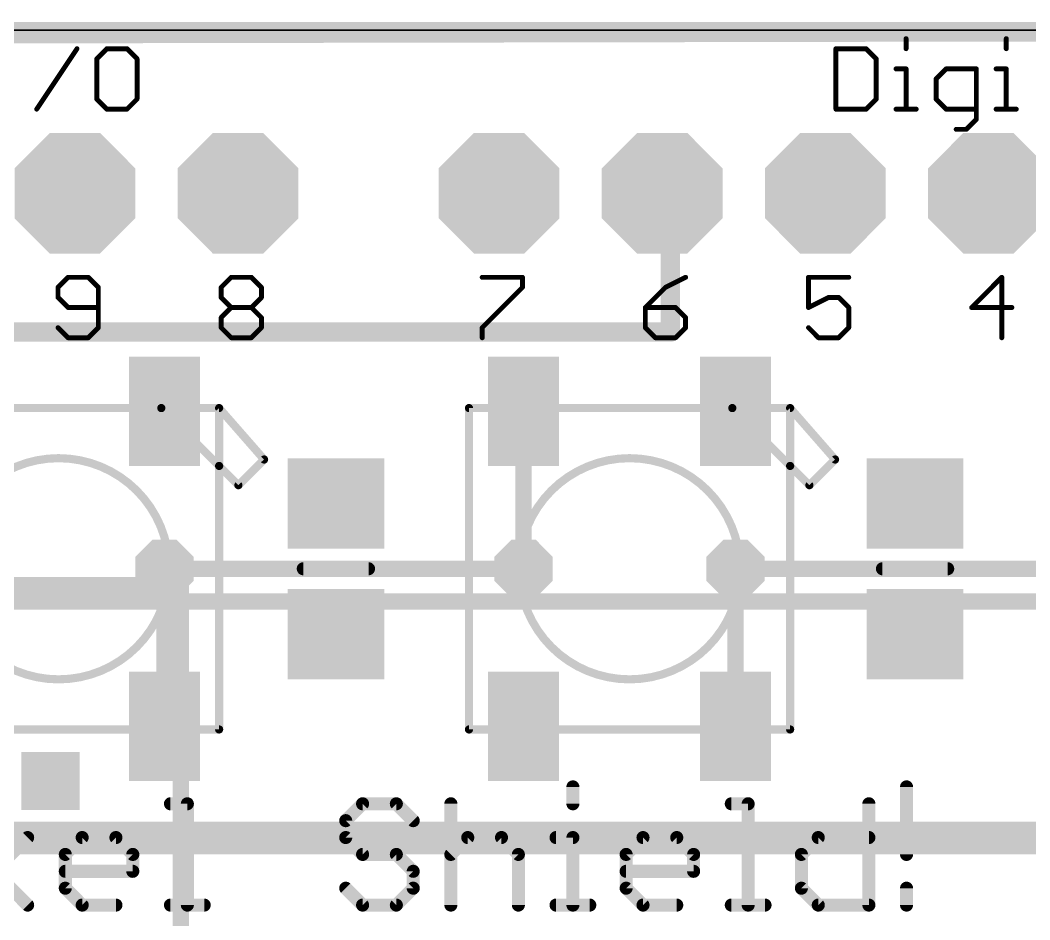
# Model space of a CAD drawing. Extents: x -0.4 to 69.2, y -1 to 53.5.
# Drawn here: x 38.26 to 53.98, y 39.5 to 53.49 of the extents above; entities that cross this region are included whole.
import ezdxf

# ---------------------------------------------------------------- set-up
doc = ezdxf.new("R2010")
doc.units = 0
for name, color, linetype in [('1', 12, 'CONTINUOUS'), ('16', 132, 'CONTINUOUS'), ('17', 110, 'CONTINUOUS'), ('18', 110, 'CONTINUOUS'), ('20', 53, 'CONTINUOUS'), ('21', 40, 'CONTINUOUS'), ('22', 6, 'CONTINUOUS'), ('29', 253, 'CONTINUOUS')]:
    doc.layers.add(name, color=color, linetype=linetype)

# ---------------------------------------------------------------- blocks, each defined once
blk = doc.blocks.new('RECT')
blk.add_solid([(-0.5, -0.5), (0.5, -0.5), (-0.5, 0.5), (0.5, 0.5)])
blk = doc.blocks.new('OCTAGONP')
at = {"const_width": 0.5}
blk.add_lwpolyline([(-0.25, -0.1036), (-0.25, 0.1036), (-0.1036, 0.25), (0.1036, 0.25), (0.25, 0.1036), (0.25, -0.1036), (0.1036, -0.25), (-0.1036, -0.25), (-0.25, -0.1036), (-0.25, 0.1036)], dxfattribs=at)
blk = doc.blocks.new('SQUAREV')
blk.add_solid([(-0.5, -0.5), (0.5, -0.5), (-0.5, 0.5), (0.5, 0.5)])
blk = doc.blocks.new('OCTAGONV')
at = {"const_width": 0.5}
blk.add_lwpolyline([(-0.25, -0.1036), (-0.25, 0.1036), (-0.1036, 0.25), (0.1036, 0.25), (0.25, 0.1036), (0.25, -0.1036), (0.1036, -0.25), (-0.1036, -0.25), (-0.25, -0.1036), (-0.25, 0.1036)], dxfattribs=at)

msp = doc.modelspace()

# ---------------------------------------------------------------- linework, layer by layer
at = {"layer": '1', "const_width": 0.254}
for points in [[(0, 53.34), (68.834, 53.34)], [(46.102, 47.408), (46.102, 44.958)], [(40.512, 44.958), (40.512, 42.508)], [(49.402, 42.508), (49.402, 44.958)], [(0, 44.45), (68.834, 44.45)], [(68.834, 40.894), (0, 40.894)], [(66.928, 40.64), (1.906, 40.64)]]:
    msp.add_lwpolyline(points, dxfattribs=at)
at = {"layer": '1', "const_width": 0.127}
for points in [[(46.1655, 47.408, 1), (46.0385, 47.408)], [(40.5755, 44.958, 1), (40.4485, 44.958)], [(46.0385, 44.958, 1), (46.1655, 44.958)], [(49.4655, 44.958, 1), (49.3385, 44.958)], [(40.4485, 42.508, 1), (40.5755, 42.508)], [(49.3385, 42.508, 1), (49.4655, 42.508)]]:
    msp.add_lwpolyline(points, format="xyb", dxfattribs=at)
at = {"layer": '16'}
for points, const_width in [([(68.58, 53.34), (-0.254, 53.213)], 0.3048), ([(48.26, 50.8), (48.387, 50.8)], 0.3048), ([(48.387, 50.8), (48.387, 48.641)], 0.3048), ([(11.938, 48.641), (48.387, 48.641)], 0.3048), ([(46.102, 44.958), (40.512, 44.958)], 0.254), ([(54.992, 44.958), (49.402, 44.958)], 0.254), ([(36.957, 44.704), (40.767, 44.704)], 0.254), ([(40.767, 44.704), (40.767, 5.842)], 0.254)]:
    msp.add_lwpolyline(points, dxfattribs=dict(at, const_width=const_width))
for points, const_width in [([(48.26, 50.8762, 1), (48.26, 50.7238)], 0.1524), ([(48.4632, 50.8, 1), (48.3108, 50.8)], 0.1524), ([(48.387, 50.7238, 1), (48.387, 50.8762)], 0.1524), ([(48.387, 48.5648, 1), (48.387, 48.7172)], 0.1524), ([(48.3108, 48.641, 1), (48.4632, 48.641)], 0.1524), ([(40.512, 45.0215, 1), (40.512, 44.8945)], 0.127), ([(46.102, 44.8945, 1), (46.102, 45.0215)], 0.127), ([(49.402, 45.0215, 1), (49.402, 44.8945)], 0.127), ([(40.8305, 44.704, 1), (40.7035, 44.704)], 0.127), ([(40.767, 44.6405, 1), (40.767, 44.7675)], 0.127)]:
    msp.add_lwpolyline(points, format="xyb", dxfattribs=dict(at, const_width=const_width))
at = {"layer": '20'}
msp.add_line((0, 53.34), (68.834, 53.34), dxfattribs=at)
at = {"layer": '21'}
for points, const_width in [([(52.0764, 53.2055, 1), (52.0383, 53.2055)], 0.0381), ([(53.6356, 53.2055, 1), (53.5975, 53.2055)], 0.0381), ([(39.1645, 53.0381, 1), (39.1328, 53.0593)], 0.0381), ([(39.6138, 53.0678, 1), (39.6138, 53.0297)], 0.0381), ([(39.6273, 53.0352, 1), (39.6004, 53.0622)], 0.0381), ([(39.9409, 53.0622, 1), (39.9139, 53.0352)], 0.0381), ([(39.9274, 53.0297, 1), (39.9274, 53.0678)], 0.0381), ([(50.9841, 53.0487, 1), (50.946, 53.0487)], 0.0381), ([(50.9651, 53.0678, 1), (50.9651, 53.0297)], 0.0381), ([(51.4489, 53.0622, 1), (51.4219, 53.0352)], 0.0381), ([(51.4354, 53.0297, 1), (51.4354, 53.0678)], 0.0381), ([(52.0383, 53.0487, 1), (52.0764, 53.0487)], 0.0381), ([(53.5975, 53.0487, 1), (53.6356, 53.0487)], 0.0381), ([(39.4761, 52.8919, 1), (39.438, 52.8919)], 0.0381), ([(39.4436, 52.9054, 1), (39.4706, 52.8785)], 0.0381), ([(40.1032, 52.8919, 1), (40.0651, 52.8919)], 0.0381), ([(40.0707, 52.8785, 1), (40.0976, 52.9054)], 0.0381), ([(51.6112, 52.8919, 1), (51.5731, 52.8919)], 0.0381), ([(51.5787, 52.8785, 1), (51.6056, 52.9054)], 0.0381), ([(51.9006, 52.7542, 1), (51.9006, 52.7161)], 0.0381), ([(52.0764, 52.7352, 1), (52.0383, 52.7352)], 0.0381), ([(52.0574, 52.7161, 1), (52.0574, 52.7542)], 0.0381), ([(52.6811, 52.7542, 1), (52.6811, 52.7161)], 0.0381), ([(52.6945, 52.7217, 1), (52.6676, 52.7486)], 0.0381), ([(53.1704, 52.7352, 1), (53.1323, 52.7352)], 0.0381), ([(53.1514, 52.7161, 1), (53.1514, 52.7542)], 0.0381), ([(53.4598, 52.7542, 1), (53.4598, 52.7161)], 0.0381), ([(53.6356, 52.7352, 1), (53.5975, 52.7352)], 0.0381), ([(53.6166, 52.7161, 1), (53.6166, 52.7542)], 0.0381), ([(52.5433, 52.5784, 1), (52.5052, 52.5784)], 0.0381), ([(52.5108, 52.5919, 1), (52.5378, 52.5649)], 0.0381), ([(39.4706, 52.2783, 1), (39.4436, 52.2514)], 0.0381), ([(39.438, 52.2649, 1), (39.4761, 52.2649)], 0.0381), ([(40.0651, 52.2649, 1), (40.1032, 52.2649)], 0.0381), ([(40.0976, 52.2514, 1), (40.0707, 52.2783)], 0.0381), ([(51.5731, 52.2649, 1), (51.6112, 52.2649)], 0.0381), ([(51.6056, 52.2514, 1), (51.5787, 52.2783)], 0.0381), ([(52.5378, 52.2783, 1), (52.5108, 52.2514)], 0.0381), ([(52.5052, 52.2649, 1), (52.5433, 52.2649)], 0.0381), ([(38.5057, 52.1187, 1), (38.5374, 52.0975)], 0.0381), ([(39.6138, 52.1272, 1), (39.6138, 52.0891)], 0.0381), ([(39.6004, 52.0946, 1), (39.6273, 52.1216)], 0.0381), ([(39.9139, 52.1216, 1), (39.9409, 52.0946)], 0.0381), ([(39.9274, 52.0891, 1), (39.9274, 52.1272)], 0.0381), ([(50.946, 52.1081, 1), (50.9841, 52.1081)], 0.0381), ([(50.9651, 52.1272, 1), (50.9651, 52.0891)], 0.0381), ([(51.4219, 52.1216, 1), (51.4489, 52.0946)], 0.0381), ([(51.4354, 52.0891, 1), (51.4354, 52.1272)], 0.0381), ([(51.9006, 52.1272, 1), (51.9006, 52.0891)], 0.0381), ([(52.0383, 52.1081, 1), (52.0764, 52.1081)], 0.0381), ([(52.2142, 52.0891, 1), (52.2142, 52.1272)], 0.0381), ([(52.6811, 52.1272, 1), (52.6811, 52.0891)], 0.0381), ([(52.6676, 52.0946, 1), (52.6945, 52.1216)], 0.0381), ([(53.1514, 52.0891, 1), (53.1514, 52.1272)], 0.0381), ([(53.4598, 52.1272, 1), (53.4598, 52.0891)], 0.0381), ([(53.5975, 52.1081, 1), (53.6356, 52.1081)], 0.0381), ([(53.7734, 52.0891, 1), (53.7734, 52.1272)], 0.0381), ([(53.1323, 51.9513, 1), (53.1704, 51.9513)], 0.0381), ([(53.1648, 51.9379, 1), (53.1379, 51.9648)], 0.0381), ([(52.8378, 51.8136, 1), (52.8378, 51.7755)], 0.0381), ([(52.9811, 51.808, 1), (53.0081, 51.7811)], 0.0381), ([(52.9946, 51.7755, 1), (52.9946, 51.8136)], 0.0381), ([(39.0103, 49.5118, 1), (39.0103, 49.4737)], 0.0381), ([(39.0238, 49.4792, 1), (38.9969, 49.5062)], 0.0381), ([(39.3374, 49.5062, 1), (39.3104, 49.4792)], 0.0381), ([(39.3239, 49.4737, 1), (39.3239, 49.5118)], 0.0381), ([(41.5503, 49.5118, 1), (41.5503, 49.4737)], 0.0381), ([(41.5638, 49.4792, 1), (41.5369, 49.5062)], 0.0381), ([(41.8774, 49.5062, 1), (41.8504, 49.4792)], 0.0381), ([(41.8639, 49.4737, 1), (41.8639, 49.5118)], 0.0381), ([(45.4576, 49.5118, 1), (45.4576, 49.4737)], 0.0381), ([(46.1037, 49.4927, 1), (46.0656, 49.4927)], 0.0381), ([(46.0847, 49.4737, 1), (46.0847, 49.5118)], 0.0381), ([(48.6332, 49.4757, 1), (48.6161, 49.5097)], 0.0381), ([(50.5376, 49.5118, 1), (50.5376, 49.4737)], 0.0381), ([(50.5566, 49.4927, 1), (50.5185, 49.4927)], 0.0381), ([(51.1647, 49.4737, 1), (51.1647, 49.5118)], 0.0381), ([(53.5669, 49.4927, 1), (53.5288, 49.4927)], 0.0381), ([(53.5614, 49.4792, 1), (53.5344, 49.5062)], 0.0381), ([(38.8726, 49.3359, 1), (38.8345, 49.3359)], 0.0381), ([(38.8401, 49.3494, 1), (38.8671, 49.3225)], 0.0381), ([(39.4997, 49.3359, 1), (39.4616, 49.3359)], 0.0381), ([(39.4672, 49.3225, 1), (39.4941, 49.3494)], 0.0381), ([(41.4126, 49.3359, 1), (41.3745, 49.3359)], 0.0381), ([(41.3801, 49.3494, 1), (41.4071, 49.3225)], 0.0381), ([(42.0397, 49.3359, 1), (42.0016, 49.3359)], 0.0381), ([(42.0072, 49.3225, 1), (42.0341, 49.3494)], 0.0381), ([(46.0981, 49.3225, 1), (46.0712, 49.3494)], 0.0381), ([(48.3026, 49.353, 1), (48.3196, 49.3189)], 0.0381), ([(48.3246, 49.3225, 1), (48.2976, 49.3494)], 0.0381), ([(38.8671, 49.1926, 1), (38.8401, 49.1657)], 0.0381), ([(41.4071, 49.1926, 1), (41.3801, 49.1657)], 0.0381), ([(42.0341, 49.1657, 1), (42.0072, 49.1926)], 0.0381), ([(46.0656, 49.3359, 1), (46.1037, 49.3359)], 0.0381), ([(50.8511, 49.1982, 1), (50.8511, 49.1601)], 0.0381), ([(50.8596, 49.1621, 1), (50.8426, 49.1962)], 0.0381), ([(51.0214, 49.1926, 1), (50.9944, 49.1657)], 0.0381), ([(51.0079, 49.1601, 1), (51.0079, 49.1982)], 0.0381), ([(38.8345, 49.1792, 1), (38.8726, 49.1792)], 0.0381), ([(39.0103, 49.0415, 1), (39.0103, 49.0034)], 0.0381), ([(38.9969, 49.0089, 1), (39.0238, 49.0359)], 0.0381), ([(39.4807, 49.0034, 1), (39.4807, 49.0415)], 0.0381), ([(41.3745, 49.1792, 1), (41.4126, 49.1792)], 0.0381), ([(41.5503, 49.0415, 1), (41.5503, 49.0034)], 0.0381), ([(41.5638, 49.0089, 1), (41.5369, 49.0359)], 0.0381), ([(41.5369, 49.0089, 1), (41.5638, 49.0359)], 0.0381), ([(41.8774, 49.0359, 1), (41.8504, 49.0089)], 0.0381), ([(41.8504, 49.0359, 1), (41.8774, 49.0089)], 0.0381), ([(41.8639, 49.0034, 1), (41.8639, 49.0415)], 0.0381), ([(42.0016, 49.1792, 1), (42.0397, 49.1792)], 0.0381), ([(48.0166, 49.0224, 1), (47.9785, 49.0224)], 0.0381), ([(47.9976, 49.0415, 1), (47.9976, 49.0034)], 0.0381), ([(47.9841, 49.0359, 1), (48.0111, 49.0089)], 0.0381), ([(48.4814, 49.0359, 1), (48.4544, 49.0089)], 0.0381), ([(48.4679, 49.0034, 1), (48.4679, 49.0415)], 0.0381), ([(50.5291, 49.0394, 1), (50.5461, 49.0054)], 0.0381), ([(51.1837, 49.0224, 1), (51.1456, 49.0224)], 0.0381), ([(51.1512, 49.0089, 1), (51.1781, 49.0359)], 0.0381), ([(53.0776, 49.0415, 1), (53.0776, 49.0034)], 0.0381), ([(53.0641, 49.0359, 1), (53.0911, 49.0089)], 0.0381), ([(53.7047, 49.0034, 1), (53.7047, 49.0415)], 0.0381), ([(41.4126, 48.8656, 1), (41.3745, 48.8656)], 0.0381), ([(41.3801, 48.8791, 1), (41.4071, 48.8522)], 0.0381), ([(42.0397, 48.8656, 1), (42.0016, 48.8656)], 0.0381), ([(42.0072, 48.8522, 1), (42.0341, 48.8791)], 0.0381), ([(48.6437, 48.8656, 1), (48.6056, 48.8656)], 0.0381), ([(48.6112, 48.8522, 1), (48.6381, 48.8791)], 0.0381), ([(50.5185, 49.0224, 1), (50.5566, 49.0224)], 0.0381), ([(38.8671, 48.7223, 1), (38.8401, 48.6954)], 0.0381), ([(39.4941, 48.6954, 1), (39.4672, 48.7223)], 0.0381), ([(41.4071, 48.7223, 1), (41.3801, 48.6954)], 0.0381), ([(42.0341, 48.6954, 1), (42.0072, 48.7223)], 0.0381), ([(45.4766, 48.7089, 1), (45.4385, 48.7089)], 0.0381), ([(45.4441, 48.7223, 1), (45.4711, 48.6954)], 0.0381), ([(48.0111, 48.7223, 1), (47.9841, 48.6954)], 0.0381), ([(48.6381, 48.6954, 1), (48.6112, 48.7223)], 0.0381), ([(50.5511, 48.7223, 1), (50.5241, 48.6954)], 0.0381), ([(51.1781, 48.6954, 1), (51.1512, 48.7223)], 0.0381), ([(39.0103, 48.5712, 1), (39.0103, 48.5331)], 0.0381), ([(38.9969, 48.5386, 1), (39.0238, 48.5656)], 0.0381), ([(39.3104, 48.5656, 1), (39.3374, 48.5386)], 0.0381), ([(39.3239, 48.5331, 1), (39.3239, 48.5712)], 0.0381), ([(39.4616, 48.7089, 1), (39.4997, 48.7089)], 0.0381), ([(41.3745, 48.7089, 1), (41.4126, 48.7089)], 0.0381), ([(41.5503, 48.5712, 1), (41.5503, 48.5331)], 0.0381), ([(41.5369, 48.5386, 1), (41.5638, 48.5656)], 0.0381), ([(41.8504, 48.5656, 1), (41.8774, 48.5386)], 0.0381), ([(41.8639, 48.5331, 1), (41.8639, 48.5712)], 0.0381), ([(42.0016, 48.7089, 1), (42.0397, 48.7089)], 0.0381), ([(45.4385, 48.5521, 1), (45.4766, 48.5521)], 0.0381), ([(47.9785, 48.7089, 1), (48.0166, 48.7089)], 0.0381), ([(48.1543, 48.5712, 1), (48.1543, 48.5331)], 0.0381), ([(48.1409, 48.5386, 1), (48.1678, 48.5656)], 0.0381), ([(48.4544, 48.5656, 1), (48.4814, 48.5386)], 0.0381), ([(48.4679, 48.5331, 1), (48.4679, 48.5712)], 0.0381), ([(48.6056, 48.7089, 1), (48.6437, 48.7089)], 0.0381), ([(50.6943, 48.5712, 1), (50.6943, 48.5331)], 0.0381), ([(50.6809, 48.5386, 1), (50.7078, 48.5656)], 0.0381), ([(50.9944, 48.5656, 1), (51.0214, 48.5386)], 0.0381), ([(51.0079, 48.5331, 1), (51.0079, 48.5712)], 0.0381), ([(51.1456, 48.7089, 1), (51.1837, 48.7089)], 0.0381), ([(53.5288, 48.5521, 1), (53.5669, 48.5521)], 0.0381), ([(40.4845, 47.4805, 1), (40.4395, 47.4355)], 0.0635), ([(40.462, 47.4898, 1), (40.462, 47.4263)], 0.0635), ([(40.462, 47.4263, 1), (40.462, 47.4898)], 0.0635), ([(41.3938, 47.458, 1), (41.3302, 47.458)], 0.0635), ([(41.3859, 47.4789, 1), (41.3381, 47.4371)], 0.0635), ([(41.362, 47.4263, 1), (41.362, 47.4898)], 0.0635), ([(45.252, 47.4898, 1), (45.252, 47.4263)], 0.0635), ([(45.2838, 47.458, 1), (45.2203, 47.458)], 0.0635), ([(49.3745, 47.4805, 1), (49.3295, 47.4355)], 0.0635), ([(49.352, 47.4898, 1), (49.352, 47.4263)], 0.0635), ([(49.352, 47.4263, 1), (49.352, 47.4898)], 0.0635), ([(50.2838, 47.458, 1), (50.2203, 47.458)], 0.0635), ([(50.2759, 47.4789, 1), (50.2281, 47.4371)], 0.0635), ([(50.252, 47.4263, 1), (50.252, 47.4898)], 0.0635), ([(38.862, 43.2375, 1), (38.862, 46.6785, 1), (38.862, 43.2375)], 0.127), ([(42.0381, 46.6371, 1), (42.0859, 46.6789)], 0.0635), ([(42.0845, 46.6355, 1), (42.0395, 46.6805)], 0.0635), ([(47.752, 43.2375, 1), (47.752, 46.6785, 1), (47.752, 43.2375)], 0.127), ([(50.9281, 46.6371, 1), (50.9759, 46.6789)], 0.0635), ([(50.9745, 46.6355, 1), (50.9295, 46.6805)], 0.0635), ([(41.3845, 46.5805, 1), (41.3395, 46.5355)], 0.0635), ([(41.3938, 46.558, 1), (41.3302, 46.558)], 0.0635), ([(41.3302, 46.558, 1), (41.3938, 46.558)], 0.0635), ([(41.3395, 46.5355, 1), (41.3845, 46.5805)], 0.0635), ([(50.2745, 46.5805, 1), (50.2295, 46.5355)], 0.0635), ([(50.2838, 46.558, 1), (50.2203, 46.558)], 0.0635), ([(50.2203, 46.558, 1), (50.2838, 46.558)], 0.0635), ([(50.2295, 46.5355, 1), (50.2745, 46.5805)], 0.0635), ([(41.6395, 46.2805, 1), (41.6845, 46.2355)], 0.0635), ([(41.6395, 46.2355, 1), (41.6845, 46.2805)], 0.0635), ([(50.5295, 46.2805, 1), (50.5745, 46.2355)], 0.0635), ([(50.5295, 46.2355, 1), (50.5745, 46.2805)], 0.0635), ([(42.672, 45.0088, 1), (42.672, 44.9072)], 0.1016), ([(43.688, 44.9072, 1), (43.688, 45.0088)], 0.1016), ([(51.689, 45.0088, 1), (51.689, 44.9072)], 0.1016), ([(52.705, 44.9072, 1), (52.705, 45.0088)], 0.1016), ([(41.3302, 42.458, 1), (41.3938, 42.458)], 0.0635), ([(41.362, 42.4263, 1), (41.362, 42.4898)], 0.0635), ([(45.252, 42.4898, 1), (45.252, 42.4263)], 0.0635), ([(45.2203, 42.458, 1), (45.2838, 42.458)], 0.0635), ([(50.2203, 42.458, 1), (50.2838, 42.458)], 0.0635), ([(50.252, 42.4263, 1), (50.252, 42.4898)], 0.0635), ([(46.9208, 41.5644, 1), (46.8192, 41.5644)], 0.1016), ([(52.1153, 41.5644, 1), (52.0137, 41.5644)], 0.1016), ([(40.6044, 41.3525, 1), (40.6044, 41.2509)], 0.1016), ([(40.9179, 41.3017, 1), (40.8163, 41.3017)], 0.1016), ([(40.8671, 41.2509, 1), (40.8671, 41.3525)], 0.1016), ([(43.5956, 41.3525, 1), (43.5956, 41.2509)], 0.1016), ([(43.6316, 41.2658, 1), (43.5597, 41.3377)], 0.1016), ([(44.157, 41.3377, 1), (44.0851, 41.2658)], 0.1016), ([(44.121, 41.2509, 1), (44.121, 41.3525)], 0.1016), ([(45.0209, 41.3017, 1), (44.9193, 41.3017)], 0.1016), ([(46.8192, 41.3017, 1), (46.9208, 41.3017)], 0.1016), ([(49.3359, 41.3525, 1), (49.3359, 41.2509)], 0.1016), ([(49.6494, 41.3017, 1), (49.5478, 41.3017)], 0.1016), ([(49.5986, 41.2509, 1), (49.5986, 41.3525)], 0.1016), ([(51.5289, 41.3017, 1), (51.4273, 41.3017)], 0.1016), ([(43.297, 41.075, 1), (43.3689, 41.0031)], 0.1016), ([(43.3838, 41.0391, 1), (43.2822, 41.0391)], 0.1016), ([(44.3478, 41.0031, 1), (44.4196, 41.075)], 0.1016), ([(38.4167, 40.7404, 1), (38.3449, 40.8123)], 0.1016), ([(39.2299, 40.8272, 1), (39.2299, 40.7256)], 0.1016), ([(39.2658, 40.7404, 1), (39.194, 40.8123)], 0.1016), ([(39.7912, 40.8123, 1), (39.7194, 40.7404)], 0.1016), ([(39.7553, 40.7256, 1), (39.7553, 40.8272)], 0.1016), ([(43.3689, 40.8123, 1), (43.297, 40.7404)], 0.1016), ([(45.2328, 40.8272, 1), (45.2328, 40.7256)], 0.1016), ([(45.2687, 40.7404, 1), (45.1969, 40.8123)], 0.1016), ([(45.7941, 40.8123, 1), (45.7223, 40.7404)], 0.1016), ([(45.7582, 40.7256, 1), (45.7582, 40.8272)], 0.1016), ([(46.6073, 40.8272, 1), (46.6073, 40.7256)], 0.1016), ([(46.9208, 40.7764, 1), (46.8192, 40.7764)], 0.1016), ([(46.87, 40.7256, 1), (46.87, 40.8272)], 0.1016), ([(47.9614, 40.8272, 1), (47.9614, 40.7256)], 0.1016), ([(47.9973, 40.7404, 1), (47.9255, 40.8123)], 0.1016), ([(48.5227, 40.8123, 1), (48.4509, 40.7404)], 0.1016), ([(48.4868, 40.7256, 1), (48.4868, 40.8272)], 0.1016), ([(50.69, 40.8272, 1), (50.69, 40.7256)], 0.1016), ([(50.7259, 40.7404, 1), (50.6541, 40.8123)], 0.1016), ([(51.4781, 40.7256, 1), (51.4781, 40.8272)], 0.1016), ([(43.2822, 40.7764, 1), (43.3838, 40.7764)], 0.1016), ([(39.018, 40.5137, 1), (38.9164, 40.5137)], 0.1016), ([(38.9313, 40.5496, 1), (39.0031, 40.4778)], 0.1016), ([(40.0688, 40.5137, 1), (39.9672, 40.5137)], 0.1016), ([(39.9821, 40.4778, 1), (40.0539, 40.5496)], 0.1016), ([(43.5956, 40.5645, 1), (43.5956, 40.4629)], 0.1016), ([(43.5597, 40.4778, 1), (43.6316, 40.5496)], 0.1016), ([(44.157, 40.5496, 1), (44.0851, 40.4778)], 0.1016), ([(44.121, 40.4629, 1), (44.121, 40.5645)], 0.1016), ([(44.9342, 40.5496, 1), (45.006, 40.4778)], 0.1016), ([(46.0717, 40.5137, 1), (45.9701, 40.5137)], 0.1016), ([(45.985, 40.4778, 1), (46.0568, 40.5496)], 0.1016), ([(47.7495, 40.5137, 1), (47.6479, 40.5137)], 0.1016), ([(47.6628, 40.5496, 1), (47.7346, 40.4778)], 0.1016), ([(48.8003, 40.5137, 1), (48.6987, 40.5137)], 0.1016), ([(48.7136, 40.4778, 1), (48.7854, 40.5496)], 0.1016), ([(50.4781, 40.5137, 1), (50.3765, 40.5137)], 0.1016), ([(50.3914, 40.5496, 1), (50.4632, 40.4778)], 0.1016), ([(52.0137, 40.5137, 1), (52.1153, 40.5137)], 0.1016), ([(38.9672, 40.3018, 1), (38.9672, 40.2002)], 0.1016), ([(39.9672, 40.251, 1), (40.0688, 40.251)], 0.1016), ([(40.018, 40.2002, 1), (40.018, 40.3018)], 0.1016), ([(44.4345, 40.251, 1), (44.3329, 40.251)], 0.1016), ([(44.3478, 40.2151, 1), (44.4196, 40.2869)], 0.1016), ([(47.6987, 40.3018, 1), (47.6987, 40.2002)], 0.1016), ([(48.6987, 40.251, 1), (48.8003, 40.251)], 0.1016), ([(48.7495, 40.2002, 1), (48.7495, 40.3018)], 0.1016), ([(39.0031, 40.0242, 1), (38.9313, 39.9524)], 0.1016), ([(43.3689, 40.0242, 1), (43.297, 39.9524)], 0.1016), ([(44.4196, 39.9524, 1), (44.3478, 40.0242)], 0.1016), ([(47.7346, 40.0242, 1), (47.6628, 39.9524)], 0.1016), ([(50.4632, 40.0242, 1), (50.3914, 39.9524)], 0.1016), ([(52.1153, 39.9883, 1), (52.0137, 39.9883)], 0.1016), ([(38.9164, 39.9883, 1), (39.018, 39.9883)], 0.1016), ([(44.3329, 39.9883, 1), (44.4345, 39.9883)], 0.1016), ([(47.6479, 39.9883, 1), (47.7495, 39.9883)], 0.1016), ([(50.3765, 39.9883, 1), (50.4781, 39.9883)], 0.1016), ([(38.3449, 39.6897, 1), (38.4167, 39.7615)], 0.1016), ([(39.2299, 39.7764, 1), (39.2299, 39.6748)], 0.1016), ([(39.194, 39.6897, 1), (39.2658, 39.7615)], 0.1016), ([(39.7553, 39.6748, 1), (39.7553, 39.7764)], 0.1016), ([(40.6044, 39.7764, 1), (40.6044, 39.6748)], 0.1016), ([(40.8163, 39.7256, 1), (40.9179, 39.7256)], 0.1016), ([(41.1297, 39.6748, 1), (41.1297, 39.7764)], 0.1016), ([(43.5956, 39.7764, 1), (43.5956, 39.6748)], 0.1016), ([(43.5597, 39.6897, 1), (43.6316, 39.7615)], 0.1016), ([(44.0851, 39.7615, 1), (44.157, 39.6897)], 0.1016), ([(44.121, 39.6748, 1), (44.121, 39.7764)], 0.1016), ([(44.9193, 39.7256, 1), (45.0209, 39.7256)], 0.1016), ([(45.9701, 39.7256, 1), (46.0717, 39.7256)], 0.1016), ([(46.6073, 39.7764, 1), (46.6073, 39.6748)], 0.1016), ([(46.8192, 39.7256, 1), (46.9208, 39.7256)], 0.1016), ([(47.1327, 39.6748, 1), (47.1327, 39.7764)], 0.1016), ([(47.9614, 39.7764, 1), (47.9614, 39.6748)], 0.1016), ([(47.9255, 39.6897, 1), (47.9973, 39.7615)], 0.1016), ([(48.4868, 39.6748, 1), (48.4868, 39.7764)], 0.1016), ([(49.3359, 39.7764, 1), (49.3359, 39.6748)], 0.1016), ([(49.5478, 39.7256, 1), (49.6494, 39.7256)], 0.1016), ([(49.8612, 39.6748, 1), (49.8612, 39.7764)], 0.1016), ([(50.69, 39.7764, 1), (50.69, 39.6748)], 0.1016), ([(50.6541, 39.6897, 1), (50.7259, 39.7615)], 0.1016), ([(51.4273, 39.7256, 1), (51.5289, 39.7256)], 0.1016), ([(51.4781, 39.6748, 1), (51.4781, 39.7764)], 0.1016), ([(52.0137, 39.7256, 1), (52.1153, 39.7256)], 0.1016)]:
    msp.add_lwpolyline(points, format="xyb", dxfattribs=dict(at, const_width=const_width))
for points, const_width in [([(52.0574, 53.2055), (52.0574, 53.0487)], 0.0762), ([(53.6166, 53.2055), (53.6166, 53.0487)], 0.0762), ([(38.5216, 52.1081), (39.1486, 53.0487)], 0.0762), ([(39.6138, 53.0487), (39.4571, 52.8919)], 0.0762), ([(39.9274, 53.0487), (39.6138, 53.0487)], 0.0762), ([(40.0842, 52.8919), (39.9274, 53.0487)], 0.0762), ([(50.9651, 53.0487), (50.9651, 52.1081)], 0.0762), ([(51.4354, 53.0487), (50.9651, 53.0487)], 0.0762), ([(51.5922, 52.8919), (51.4354, 53.0487)], 0.0762), ([(39.4571, 52.8919), (39.4571, 52.2649)], 0.0762), ([(40.0842, 52.2649), (40.0842, 52.8919)], 0.0762), ([(51.5922, 52.2649), (51.5922, 52.8919)], 0.0762), ([(51.9006, 52.7352), (52.0574, 52.7352)], 0.0762), ([(52.0574, 52.7352), (52.0574, 52.1081)], 0.0762), ([(52.6811, 52.7352), (52.5243, 52.5784)], 0.0762), ([(53.1514, 52.7352), (52.6811, 52.7352)], 0.0762), ([(53.1514, 51.9513), (53.1514, 52.7352)], 0.0762), ([(53.4598, 52.7352), (53.6166, 52.7352)], 0.0762), ([(53.6166, 52.7352), (53.6166, 52.1081)], 0.0762), ([(52.5243, 52.5784), (52.5243, 52.2649)], 0.0762), ([(39.4571, 52.2649), (39.6138, 52.1081)], 0.0762), ([(39.9274, 52.1081), (40.0842, 52.2649)], 0.0762), ([(51.4354, 52.1081), (51.5922, 52.2649)], 0.0762), ([(52.5243, 52.2649), (52.6811, 52.1081)], 0.0762), ([(39.6138, 52.1081), (39.9274, 52.1081)], 0.0762), ([(50.9651, 52.1081), (51.4354, 52.1081)], 0.0762), ([(51.9006, 52.1081), (52.2142, 52.1081)], 0.0762), ([(52.6811, 52.1081), (53.1514, 52.1081)], 0.0762), ([(53.4598, 52.1081), (53.7734, 52.1081)], 0.0762), ([(52.9946, 51.7946), (53.1514, 51.9513)], 0.0762), ([(52.8378, 51.7946), (52.9946, 51.7946)], 0.0762), ([(39.0103, 49.4927), (38.8536, 49.3359)], 0.0762), ([(39.3239, 49.4927), (39.0103, 49.4927)], 0.0762), ([(39.4807, 49.3359), (39.3239, 49.4927)], 0.0762), ([(41.3936, 49.3359), (41.5503, 49.4927)], 0.0762), ([(41.5503, 49.4927), (41.8639, 49.4927)], 0.0762), ([(41.8639, 49.4927), (42.0207, 49.3359)], 0.0762), ([(45.4576, 49.4927), (46.0847, 49.4927)], 0.0762), ([(46.0847, 49.4927), (46.0847, 49.3359)], 0.0762), ([(48.6247, 49.4927), (48.3111, 49.3359)], 0.0762), ([(51.1647, 49.4927), (50.5376, 49.4927)], 0.0762), ([(50.5376, 49.4927), (50.5376, 49.0224)], 0.0762), ([(53.5479, 49.4927), (53.0776, 49.0224)], 0.0762), ([(53.5479, 48.5521), (53.5479, 49.4927)], 0.0762), ([(38.8536, 49.3359), (38.8536, 49.1792)], 0.0762), ([(39.4807, 48.7089), (39.4807, 49.3359)], 0.0762), ([(41.3936, 49.1792), (41.3936, 49.3359)], 0.0762), ([(42.0207, 49.3359), (42.0207, 49.1792)], 0.0762), ([(46.0847, 49.3359), (45.4576, 48.7089)], 0.0762), ([(48.3111, 49.3359), (47.9976, 49.0224)], 0.0762), ([(38.8536, 49.1792), (39.0103, 49.0224)], 0.0762), ([(41.5503, 49.0224), (41.3936, 49.1792)], 0.0762), ([(42.0207, 49.1792), (41.8639, 49.0224)], 0.0762), ([(50.5376, 49.0224), (50.8511, 49.1792)], 0.0762), ([(50.8511, 49.1792), (51.0079, 49.1792)], 0.0762), ([(51.0079, 49.1792), (51.1647, 49.0224)], 0.0762), ([(39.0103, 49.0224), (39.4807, 49.0224)], 0.0762), ([(41.3936, 48.8656), (41.5503, 49.0224)], 0.0762), ([(41.5503, 49.0224), (41.8639, 49.0224)], 0.0762), ([(41.8639, 49.0224), (42.0207, 48.8656)], 0.0762), ([(47.9976, 49.0224), (47.9976, 48.7089)], 0.0762), ([(48.4679, 49.0224), (47.9976, 49.0224)], 0.0762), ([(48.6247, 48.8656), (48.4679, 49.0224)], 0.0762), ([(51.1647, 49.0224), (51.1647, 48.7089)], 0.0762), ([(53.0776, 49.0224), (53.7047, 49.0224)], 0.0762), ([(41.3936, 48.7089), (41.3936, 48.8656)], 0.0762), ([(42.0207, 48.8656), (42.0207, 48.7089)], 0.0762), ([(48.6247, 48.7089), (48.6247, 48.8656)], 0.0762), ([(38.8536, 48.7089), (39.0103, 48.5521)], 0.0762), ([(39.3239, 48.5521), (39.4807, 48.7089)], 0.0762), ([(41.5503, 48.5521), (41.3936, 48.7089)], 0.0762), ([(42.0207, 48.7089), (41.8639, 48.5521)], 0.0762), ([(45.4576, 48.7089), (45.4576, 48.5521)], 0.0762), ([(47.9976, 48.7089), (48.1543, 48.5521)], 0.0762), ([(48.4679, 48.5521), (48.6247, 48.7089)], 0.0762), ([(50.6943, 48.5521), (50.5376, 48.7089)], 0.0762), ([(51.1647, 48.7089), (51.0079, 48.5521)], 0.0762), ([(39.0103, 48.5521), (39.3239, 48.5521)], 0.0762), ([(41.8639, 48.5521), (41.5503, 48.5521)], 0.0762), ([(48.1543, 48.5521), (48.4679, 48.5521)], 0.0762), ([(51.0079, 48.5521), (50.6943, 48.5521)], 0.0762), ([(36.362, 47.458), (40.462, 47.458)], 0.127), ([(40.462, 47.458), (41.362, 47.458)], 0.127), ([(40.462, 47.458), (41.362, 46.558)], 0.127), ([(41.362, 47.458), (41.362, 46.558)], 0.127), ([(42.062, 46.658), (41.362, 47.458)], 0.127), ([(45.252, 42.458), (45.252, 47.458)], 0.127), ([(45.252, 47.458), (49.352, 47.458)], 0.127), ([(49.352, 47.458), (50.252, 47.458)], 0.127), ([(49.352, 47.458), (50.252, 46.558)], 0.127), ([(50.252, 47.458), (50.252, 46.558)], 0.127), ([(50.952, 46.658), (50.252, 47.458)], 0.127), ([(41.662, 46.258), (42.062, 46.658)], 0.127), ([(50.552, 46.258), (50.952, 46.658)], 0.127), ([(41.362, 46.558), (41.362, 42.458)], 0.127), ([(41.362, 46.558), (41.662, 46.258)], 0.127), ([(50.252, 46.558), (50.252, 42.458)], 0.127), ([(50.252, 46.558), (50.552, 46.258)], 0.127), ([(42.672, 44.958), (43.688, 44.958)], 0.2032), ([(51.689, 44.958), (52.705, 44.958)], 0.2032), ([(41.362, 42.458), (36.362, 42.458)], 0.127), ([(50.252, 42.458), (45.252, 42.458)], 0.127), ([(46.87, 41.5644), (46.87, 41.3017)], 0.2032), ([(52.0645, 41.5644), (52.0645, 40.5137)], 0.2032), ([(40.6044, 41.3017), (40.8671, 41.3017)], 0.2032), ([(40.8671, 41.3017), (40.8671, 39.7256)], 0.2032), ([(43.5956, 41.3017), (43.333, 41.0391)], 0.2032), ([(44.121, 41.3017), (43.5956, 41.3017)], 0.2032), ([(44.3837, 41.0391), (44.121, 41.3017)], 0.2032), ([(44.9701, 41.3017), (44.9701, 39.7256)], 0.2032), ([(49.3359, 41.3017), (49.5986, 41.3017)], 0.2032), ([(49.5986, 41.3017), (49.5986, 39.7256)], 0.2032), ([(51.4781, 41.3017), (51.4781, 39.7256)], 0.2032), ([(43.333, 41.0391), (43.333, 40.7764)], 0.2032), ([(37.3301, 40.7764), (38.3808, 39.7256)], 0.2032), ([(37.3301, 39.7256), (38.3808, 40.7764)], 0.2032), ([(38.9672, 40.5137), (39.2299, 40.7764)], 0.2032), ([(39.2299, 40.7764), (39.7553, 40.7764)], 0.2032), ([(39.7553, 40.7764), (40.018, 40.5137)], 0.2032), ([(43.333, 40.7764), (43.5956, 40.5137)], 0.2032), ([(44.9701, 40.5137), (45.2328, 40.7764)], 0.2032), ([(45.2328, 40.7764), (45.7582, 40.7764)], 0.2032), ([(45.7582, 40.7764), (46.0209, 40.5137)], 0.2032), ([(46.6073, 40.7764), (46.87, 40.7764)], 0.2032), ([(46.87, 40.7764), (46.87, 39.7256)], 0.2032), ([(47.6987, 40.5137), (47.9614, 40.7764)], 0.2032), ([(47.9614, 40.7764), (48.4868, 40.7764)], 0.2032), ([(48.4868, 40.7764), (48.7495, 40.5137)], 0.2032), ([(50.4273, 40.5137), (50.69, 40.7764)], 0.2032), ([(50.69, 40.7764), (51.4781, 40.7764)], 0.2032), ([(38.9672, 39.9883), (38.9672, 40.5137)], 0.2032), ([(40.018, 40.5137), (40.018, 40.251)], 0.2032), ([(43.5956, 40.5137), (44.121, 40.5137)], 0.2032), ([(44.121, 40.5137), (44.3837, 40.251)], 0.2032), ([(46.0209, 40.5137), (46.0209, 39.7256)], 0.2032), ([(47.6987, 39.9883), (47.6987, 40.5137)], 0.2032), ([(48.7495, 40.5137), (48.7495, 40.251)], 0.2032), ([(50.4273, 39.9883), (50.4273, 40.5137)], 0.2032), ([(40.018, 40.251), (38.9672, 40.251)], 0.2032), ([(44.3837, 40.251), (44.3837, 39.9883)], 0.2032), ([(48.7495, 40.251), (47.6987, 40.251)], 0.2032), ([(39.2299, 39.7256), (38.9672, 39.9883)], 0.2032), ([(43.5956, 39.7256), (43.333, 39.9883)], 0.2032), ([(44.3837, 39.9883), (44.121, 39.7256)], 0.2032), ([(47.9614, 39.7256), (47.6987, 39.9883)], 0.2032), ([(50.69, 39.7256), (50.4273, 39.9883)], 0.2032), ([(52.0645, 39.9883), (52.0645, 39.7256)], 0.2032), ([(39.7553, 39.7256), (39.2299, 39.7256)], 0.2032), ([(40.6044, 39.7256), (41.1297, 39.7256)], 0.2032), ([(44.121, 39.7256), (43.5956, 39.7256)], 0.2032), ([(46.6073, 39.7256), (47.1327, 39.7256)], 0.2032), ([(48.4868, 39.7256), (47.9614, 39.7256)], 0.2032), ([(49.3359, 39.7256), (49.8612, 39.7256)], 0.2032), ([(51.4781, 39.7256), (50.69, 39.7256)], 0.2032)]:
    msp.add_lwpolyline(points, dxfattribs=dict(at, const_width=const_width))
at = {"layer": '22'}
msp.add_line((64.516, 53.34), (0, 53.34), dxfattribs=at)

# ---------------------------------------------------------------- block references
at = {"layer": '1', "rotation": 90}
for p, xscale, yscale in [((40.512, 47.408), 1.5, 0.9), ((46.102, 47.408), 1.5, 0.9), ((49.402, 47.408), 1.5, 0.9), ((43.18, 45.974), 1.2, 1.3), ((52.197, 45.974), 1.2, 1.3), ((43.18, 43.942), 1.2, 1.3), ((52.197, 43.942), 1.2, 1.3), ((40.512, 42.508), 1.5, 0.9), ((46.102, 42.508), 1.5, 0.9), ((49.402, 42.508), 1.5, 0.9)]:
    msp.add_blockref('RECT', p, dxfattribs=dict(at, xscale=xscale, yscale=yscale))
at = {"layer": '17', "xscale": 1.6764, "yscale": 1.6764}
for p in [(39.116, 50.8), (39.116, 50.8), (41.656, 50.8), (41.656, 50.8), (45.72, 50.8), (45.72, 50.8), (48.26, 50.8), (48.26, 50.8), (50.8, 50.8), (50.8, 50.8), (53.34, 50.8), (53.34, 50.8)]:
    msp.add_blockref('OCTAGONP', p, dxfattribs=at)
at = {"layer": '18', "xscale": 0.9064, "yscale": 0.9064}
for name, p in [('OCTAGONV', (40.512, 44.958)), ('OCTAGONV', (40.512, 44.958)), ('OCTAGONV', (46.102, 44.958)), ('OCTAGONV', (46.102, 44.958)), ('OCTAGONV', (49.402, 44.958)), ('OCTAGONV', (49.402, 44.958)), ('SQUAREV', (38.735, 41.656)), ('SQUAREV', (38.735, 41.656))]:
    msp.add_blockref(name, p, dxfattribs=at)
at = {"layer": '29', "xscale": 1.8796, "yscale": 1.8796}
for p in [(39.116, 50.8), (41.656, 50.8), (45.72, 50.8), (48.26, 50.8), (50.8, 50.8), (53.34, 50.8)]:
    msp.add_blockref('OCTAGONP', p, dxfattribs=at)
at = {"layer": '29', "rotation": 90}
for p, xscale, yscale in [((40.512, 47.408), 1.7032, 1.1032), ((46.102, 47.408), 1.7032, 1.1032), ((49.402, 47.408), 1.7032, 1.1032), ((43.18, 45.974), 1.4032, 1.5032), ((52.197, 45.974), 1.4032, 1.5032), ((43.18, 43.942), 1.4032, 1.5032), ((52.197, 43.942), 1.4032, 1.5032), ((40.512, 42.508), 1.7032, 1.1032), ((46.102, 42.508), 1.7032, 1.1032), ((49.402, 42.508), 1.7032, 1.1032)]:
    msp.add_blockref('RECT', p, dxfattribs=dict(at, xscale=xscale, yscale=yscale))

doc.saveas('drawing.dxf')
